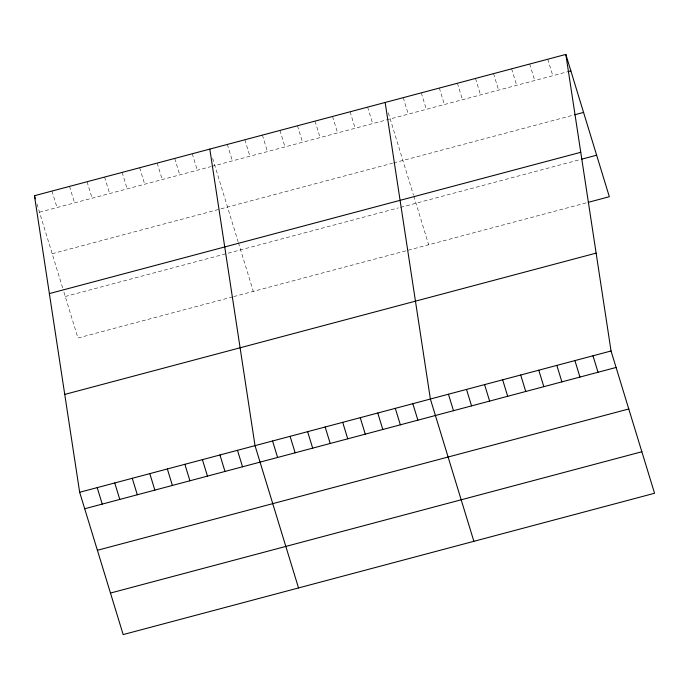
<?xml version="1.0" encoding="UTF-8"?>
<svg xmlns="http://www.w3.org/2000/svg" width="689" height="689" viewBox="0 0 689 689"><rect width="100%" height="100%" fill="white"/><g stroke="black" fill="none" stroke-linecap="round" stroke-linejoin="round"><path stroke-width="0.52" stroke-dasharray="3.44 2.58" d="M39.488 212.195L210.713 166.66M211.747 166.393L566.849 71.966M52.183 253.716L392.575 163.198M393.608 162.931L573.524 115.089M65.257 296.494L398.431 207.897M400.498 207.355L580.577 159.469M232.675 296.873L77.952 338.015L63.078 289.363M233.709 296.597L587.252 202.592M547.764 59.228L552.802 75.704M529.695 64.034L534.733 80.51M511.626 68.84L516.664 85.307M493.565 73.645L498.595 90.113M475.496 78.443L480.534 94.918M457.427 83.248L462.465 99.724M439.358 88.054L444.396 104.53M421.298 92.86L426.327 109.327M403.229 97.666L408.267 114.133M388.312 112.763L413.478 195.09M413.788 196.107L428.661 244.759M367.625 107.131L372.663 123.598M350.09 111.79L355.128 128.266M332.554 116.458L337.593 132.925M315.019 121.118L320.058 137.593M297.484 125.786L302.523 142.253M279.949 130.445L284.979 146.912M262.414 135.104L267.444 151.58M244.879 139.772L249.909 156.239M227.344 144.432L232.374 160.907M212.634 158.358L238.118 241.718M238.437 242.735L253.311 291.387M192.265 153.759L197.304 170.226M174.73 158.418L179.769 174.894M157.195 163.086L162.234 179.553M139.66 167.746L144.699 184.221M122.125 172.414L127.164 188.881M104.59 177.073L109.629 193.54M87.055 181.732L92.093 198.208M69.52 186.4L74.558 202.867M51.985 191.06L57.023 207.535M36.965 203.961L62.768 288.346"/><path stroke-width="1.03" d="M565.833 54.422L611.048 350.985L654.55 493.272L123.167 634.578L79.666 492.282L34.45 195.728L565.833 54.422L609.334 196.718L588.251 202.325M567.857 71.699L570.862 70.898M574.523 114.822L583.557 112.419M49.375 293.592L580.749 152.295M581.585 159.202L596.64 155.197M64.749 394.418L596.123 253.121M79.666 492.282L611.048 350.985M84.704 508.758L616.087 367.461M97.399 550.278L628.781 408.973M110.473 593.057L641.855 451.751M592.979 355.791L598.018 372.258M574.91 360.597L579.949 377.064M556.85 365.394L561.88 381.87M538.781 370.2L543.819 386.675M520.712 375.005L525.75 391.481M502.643 379.811L507.681 396.278M484.582 384.617L489.612 401.084M466.513 389.423L471.552 405.89M448.444 394.22L453.483 410.696M473.877 541.313L430.375 399.026L385.16 102.472M412.84 403.694L417.878 420.161M395.305 408.353L400.343 424.82M377.77 413.012L382.808 429.488M360.235 417.68L365.273 434.148M342.7 422.34L347.738 438.815M325.165 427.008L330.203 443.475M307.63 431.667L312.668 448.134M290.095 436.326L295.133 452.802M272.56 440.994L277.598 457.462M298.526 587.95L255.025 445.654L209.809 149.1M237.49 450.322L242.519 466.789M219.955 454.981L224.984 471.448M202.42 459.641L207.449 476.116M184.885 464.308L189.914 480.776M167.349 468.968L172.379 485.444M149.814 473.636L154.844 490.103M132.271 478.295L137.309 494.762M34.45 195.728L35.397 198.811M114.736 482.955L119.774 499.43M97.201 487.623L102.239 504.09"/></g></svg>
